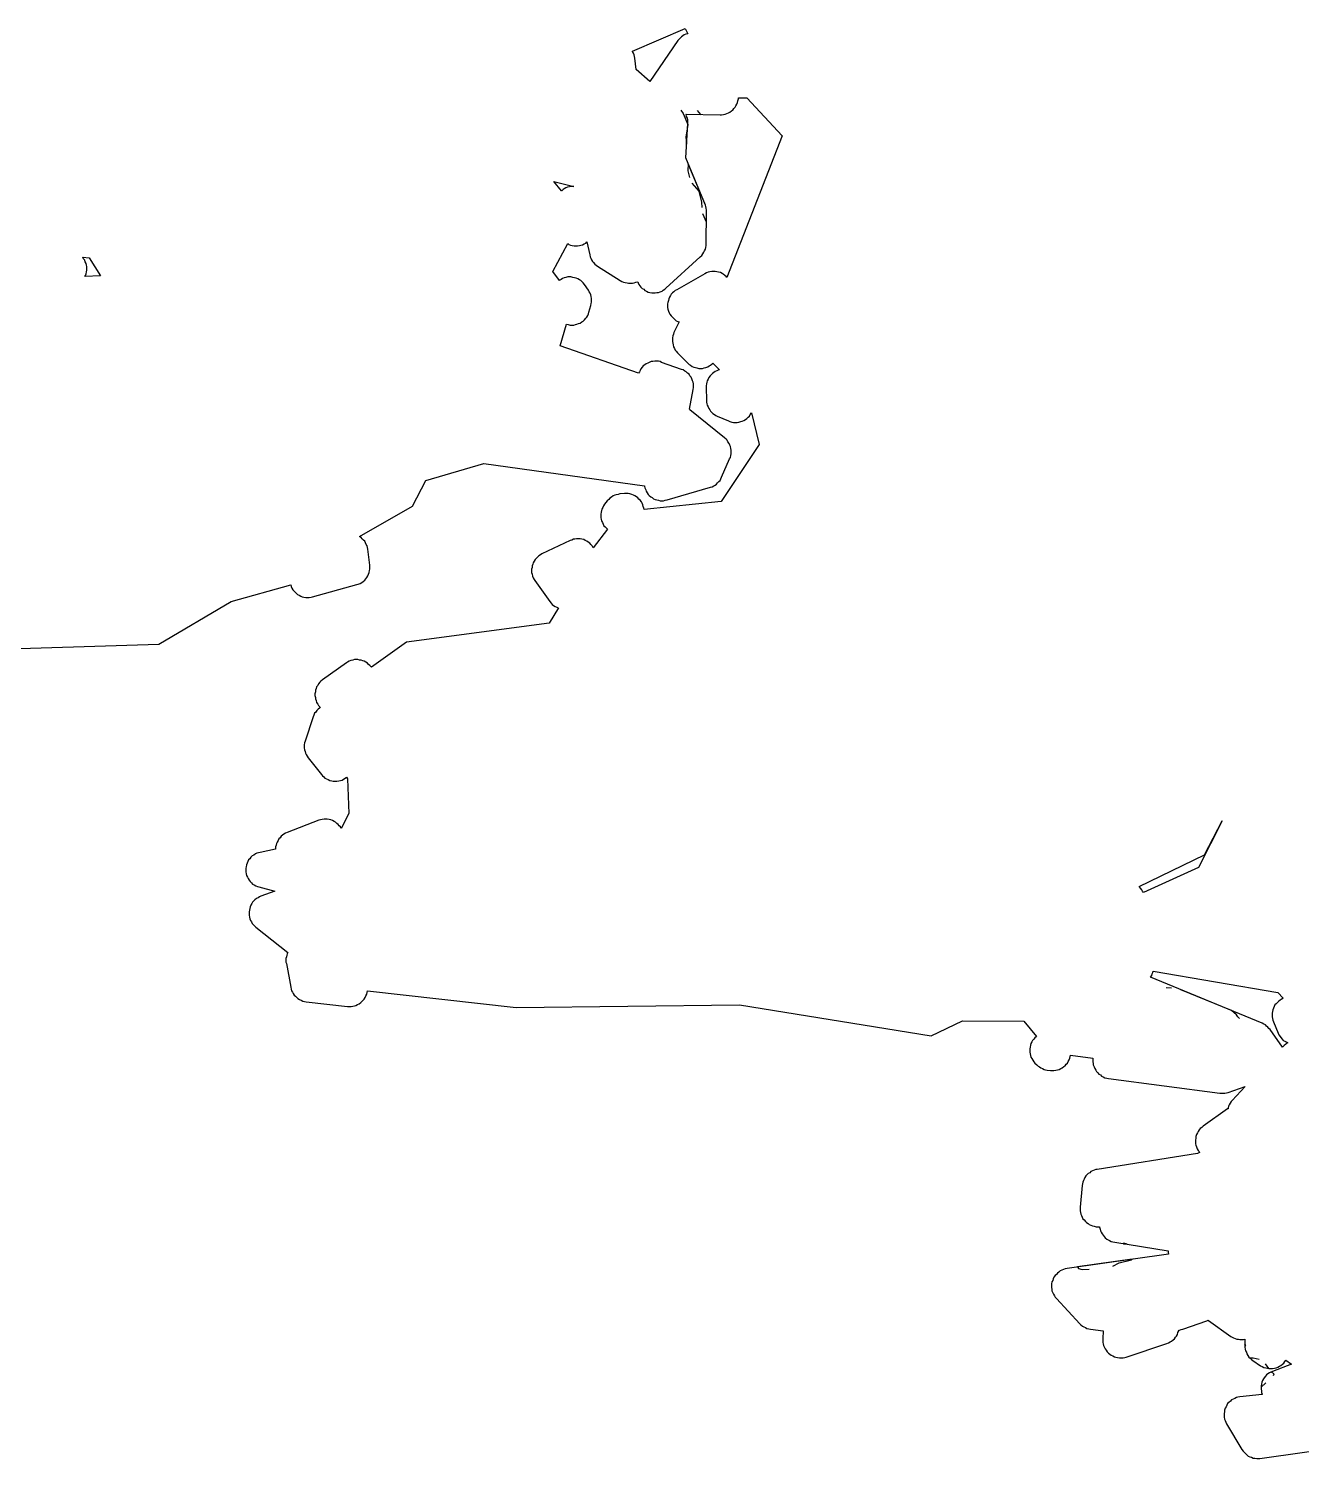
# Model space of a CAD drawing. Header units: metres. Extents: x 0 to 1325, y -1 to 773.
# Drawn here: x 951.89 to 983.9, y 37.6 to 73.58 of the extents above; entities that cross this region are included whole.
import ezdxf

# ---------------------------------------------------------------- set-up
doc = ezdxf.new("R2010")
doc.units = ezdxf.units.M

msp = doc.modelspace()

# ---------------------------------------------------------------- linework, layer by layer
at = {"layer": 'CUT'}
for points in [[(968.46, 73.448), (968.42, 73.438), (968.38, 73.418), (968.34, 73.398), (968.31, 73.368), (968.28, 73.338), (968.25, 73.308), (968.22, 73.278), (967.51, 72.248), (967.17, 72.548), (967.14, 72.838), (967.13, 72.878), (967.12, 72.918), (967.1, 72.958), (967.08, 72.998), (967.08, 73.008), (968.4, 73.578), (968.47, 73.448), (968.46, 73.448)], [(965.6, 69.608), (965.57, 69.608), (965.53, 69.608), (965.49, 69.598), (965.44, 69.588), (965.4, 69.568), (965.36, 69.548), (965.33, 69.528), (965.3, 69.498), (965.29, 69.498), (965.1, 69.728), (965.6, 69.608)], [(953.3, 67.338), (953.32, 67.368), (953.33, 67.408), (953.34, 67.458), (953.35, 67.498), (953.35, 67.538), (953.35, 67.588), (953.34, 67.628), (953.33, 67.668), (953.31, 67.708), (953.3, 67.748), (953.27, 67.788), (953.25, 67.828), (953.41, 67.808), (953.69, 67.358), (953.3, 67.338)], [(981.32, 52.468), (979.93, 51.838), (979.91, 51.868), (979.89, 51.908), (979.86, 51.948), (979.83, 51.978), (979.82, 51.988), (981.47, 52.788), (981.91, 53.638), (981.32, 52.468)], [(983.44, 49.168), (983.4, 49.148), (983.37, 49.128), (983.33, 49.098), (983.3, 49.068), (983.27, 49.038), (983.24, 49.008), (983.22, 48.968), (983.2, 48.928), (983.19, 48.888), (983.18, 48.848), (983.17, 48.798), (983.17, 48.758), (983.17, 48.708), (983.18, 48.668), (983.19, 48.628), (983.2, 48.588), (983.32, 48.298), (983.34, 48.258), (983.37, 48.218), (983.39, 48.188), (983.42, 48.148), (983.45, 48.118), (983.49, 48.098), (983.52, 48.078), (983.56, 48.058), (983.54, 48.048), (983.51, 48.018), (983.47, 47.988), (983.43, 47.948), (983.12, 48.388), (983.09, 48.418), (983.06, 48.448), (983.03, 48.478), (983, 48.508), (982.96, 48.528), (982.92, 48.548), (980.11, 49.708), (980.14, 49.748), (980.15, 49.788), (980.17, 49.828), (980.18, 49.858), (983.31, 49.318), (983.45, 49.178), (983.44, 49.168)]]:
    msp.add_lwpolyline(points, close=True, dxfattribs=at)
msp.add_lwpolyline([(950.58, 57.948), (955.16, 58.088), (956.98, 59.158), (958.48, 59.578), (958.49, 59.538), (958.51, 59.498), (958.53, 59.458), (958.56, 59.428), (958.59, 59.398), (958.62, 59.368), (958.65, 59.338), (958.69, 59.318), (958.73, 59.298), (958.77, 59.278), (958.81, 59.268), (958.86, 59.258), (958.9, 59.258), (958.94, 59.258), (958.99, 59.268), (959.03, 59.278), (960.14, 59.588), (960.18, 59.598), (960.23, 59.618), (960.27, 59.638), (960.3, 59.668), (960.34, 59.698), (960.37, 59.728), (960.39, 59.768), (960.42, 59.808), (960.44, 59.848), (960.45, 59.888), (960.46, 59.938), (960.47, 59.978), (960.47, 60.028), (960.47, 60.078), (960.42, 60.478), (960.41, 60.518), (960.4, 60.558), (960.38, 60.598), (960.36, 60.638), (960.34, 60.678), (960.31, 60.708), (960.28, 60.738), (960.25, 60.768), (960.21, 60.798), (961.54, 61.558), (961.88, 62.208), (963.34, 62.638), (967.38, 62.068), (967.38, 62.058), (967.39, 62.018), (967.41, 61.968), (967.42, 61.938), (967.45, 61.898), (967.47, 61.858), (967.5, 61.828), (967.54, 61.798), (967.57, 61.778), (967.61, 61.748), (967.65, 61.728), (967.69, 61.718), (967.73, 61.708), (967.77, 61.698), (967.82, 61.698), (967.86, 61.698), (967.9, 61.708), (967.95, 61.718), (969.04, 62.038), (969.08, 62.048), (969.12, 62.068), (969.16, 62.088), (969.19, 62.118), (969.22, 62.148), (969.25, 62.178), (969.28, 62.208), (969.3, 62.248), (969.32, 62.288), (969.52, 62.748), (969.54, 62.788), (969.55, 62.838), (969.56, 62.878), (969.56, 62.918), (969.56, 62.968), (969.55, 63.008), (969.54, 63.058), (969.53, 63.098), (969.51, 63.138), (969.48, 63.178), (969.46, 63.218), (969.43, 63.248), (969.39, 63.278), (968.52, 63.988), (968.51, 63.998), (968.6, 64.498), (968.61, 64.548), (968.61, 64.588), (968.61, 64.638), (968.6, 64.678), (968.59, 64.718), (968.57, 64.768), (968.55, 64.808), (968.52, 64.838), (968.5, 64.878), (968.46, 64.908), (968.43, 64.938), (968.39, 64.958), (968.35, 64.988), (968.31, 64.998), (967.81, 65.178), (967.77, 65.198), (967.73, 65.208), (967.68, 65.208), (967.64, 65.208), (967.59, 65.198), (967.55, 65.198), (967.5, 65.178), (967.46, 65.158), (967.42, 65.138), (967.39, 65.118), (967.35, 65.088), (967.32, 65.058), (967.29, 65.018), (967.27, 64.978), (967.25, 64.938), (967.23, 64.908), (965.26, 65.598), (965.42, 66.138), (965.46, 66.128), (965.51, 66.118), (965.55, 66.118), (965.6, 66.118), (965.64, 66.128), (965.68, 66.138), (965.72, 66.158), (965.76, 66.168), (965.8, 66.198), (965.84, 66.218), (965.87, 66.248), (965.9, 66.288), (965.93, 66.318), (965.95, 66.358), (965.97, 66.398), (965.98, 66.438), (966.03, 66.608), (966.04, 66.658), (966.05, 66.698), (966.05, 66.748), (966.05, 66.788), (966.04, 66.838), (966.03, 66.878), (966.01, 66.918), (965.99, 66.958), (965.97, 66.998), (965.87, 67.138), (965.84, 67.178), (965.81, 67.208), (965.78, 67.238), (965.74, 67.258), (965.7, 67.278), (965.66, 67.298), (965.62, 67.308), (965.58, 67.318), (965.53, 67.328), (965.49, 67.328), (965.45, 67.328), (965.4, 67.318), (965.36, 67.308), (965.32, 67.288), (965.28, 67.268), (965.25, 67.248), (965.24, 67.238), (965.07, 67.468), (965.45, 68.168), (965.48, 68.148), (965.52, 68.128), (965.56, 68.118), (965.61, 68.108), (965.65, 68.108), (965.69, 68.108), (965.74, 68.118), (965.78, 68.128), (965.82, 68.138), (965.86, 68.158), (965.9, 68.178), (965.93, 68.208), (966, 67.888), (966.01, 67.838), (966.03, 67.798), (966.05, 67.758), (966.07, 67.718), (966.1, 67.688), (966.13, 67.648), (966.16, 67.628), (966.2, 67.598), (966.77, 67.238), (966.81, 67.218), (966.85, 67.198), (966.89, 67.188), (966.94, 67.178), (966.98, 67.168), (967.03, 67.168), (967.08, 67.168), (967.12, 67.178), (967.16, 67.198), (967.21, 67.208), (967.22, 67.178), (967.24, 67.138), (967.26, 67.108), (967.29, 67.068), (967.32, 67.038), (967.36, 67.018), (967.39, 66.988), (967.43, 66.968), (967.47, 66.948), (967.51, 66.938), (967.56, 66.928), (967.6, 66.928), (967.65, 66.928), (967.69, 66.938), (967.73, 66.938), (967.77, 66.958), (967.82, 66.968), (967.85, 66.998), (967.89, 67.018), (967.92, 67.048), (968.78, 67.838), (968.82, 67.868), (968.85, 67.908), (968.87, 67.948), (968.89, 67.988), (968.91, 68.028), (968.92, 68.068), (968.93, 68.118), (968.93, 68.158), (968.94, 68.958), (968.94, 69.008), (968.93, 69.058), (968.92, 69.098), (968.91, 69.138), (968.42, 70.328), (968.47, 71.188), (968.47, 71.238), (968.47, 71.278), (968.46, 71.328), (968.44, 71.368), (968.43, 71.418), (968.42, 71.428), (969.28, 71.408), (969.32, 71.408), (969.37, 71.418), (969.41, 71.428), (969.45, 71.438), (969.49, 71.458), (969.53, 71.478), (969.57, 71.508), (969.6, 71.528), (969.63, 71.568), (969.66, 71.598), (969.68, 71.638), (969.7, 71.678), (969.72, 71.718), (969.73, 71.758), (969.74, 71.808), (969.74, 71.838), (969.95, 71.838), (970.84, 70.878), (969.45, 67.318), (969.43, 67.338), (969.4, 67.368), (969.36, 67.398), (969.33, 67.418), (969.29, 67.438), (969.24, 67.448), (969.2, 67.458), (969.16, 67.468), (969.11, 67.468), (969.07, 67.468), (969.02, 67.458), (968.98, 67.448), (968.94, 67.428), (968.9, 67.408), (968.19, 67.008), (968.15, 66.988), (968.12, 66.958), (968.08, 66.928), (968.05, 66.898), (968.03, 66.858), (968.01, 66.818), (967.99, 66.778), (967.98, 66.738), (967.97, 66.688), (967.96, 66.648), (967.96, 66.598), (967.96, 66.558), (967.97, 66.518), (967.98, 66.468), (968, 66.428), (968.02, 66.388), (968.05, 66.348), (968.08, 66.318), (968.11, 66.288), (968.14, 66.258), (968.18, 66.228), (968.22, 66.208), (968.25, 66.198), (968.12, 65.928), (968.11, 65.888), (968.09, 65.848), (968.08, 65.798), (968.08, 65.748), (968.08, 65.708), (968.09, 65.658), (968.1, 65.618), (968.11, 65.568), (968.13, 65.528), (968.15, 65.488), (968.18, 65.458), (968.21, 65.418), (968.47, 65.158), (968.5, 65.128), (968.54, 65.108), (968.58, 65.078), (968.62, 65.058), (968.66, 65.048), (968.7, 65.038), (968.75, 65.028), (968.79, 65.028), (968.84, 65.028), (968.88, 65.038), (968.92, 65.048), (968.97, 65.068), (969.01, 65.088), (969.04, 65.108), (969.08, 65.138), (969.1, 65.158), (969.27, 64.988), (969.25, 64.988), (969.2, 64.968), (969.16, 64.948), (969.12, 64.928), (969.09, 64.898), (969.06, 64.868), (969.03, 64.838), (969, 64.798), (968.98, 64.758), (968.96, 64.718), (968.95, 64.678), (968.94, 64.638), (968.93, 64.588), (968.93, 64.548), (968.94, 64.228), (968.94, 64.178), (968.95, 64.138), (968.96, 64.098), (968.98, 64.058), (969, 64.018), (969.02, 63.988), (969.04, 63.948), (969.07, 63.918), (969.1, 63.888), (969.14, 63.868), (969.17, 63.838), (969.21, 63.828), (969.49, 63.708), (969.53, 63.688), (969.58, 63.678), (969.62, 63.668), (969.67, 63.668), (969.71, 63.668), (969.75, 63.678), (969.8, 63.688), (969.84, 63.698), (969.88, 63.718), (969.92, 63.738), (969.95, 63.768), (969.99, 63.798), (970.02, 63.828), (970.04, 63.868), (970.07, 63.908), (970.26, 63.108), (969.31, 61.678), (967.37, 61.478), (967.36, 61.508), (967.35, 61.548), (967.34, 61.598), (967.32, 61.638), (967.3, 61.668), (967.27, 61.708), (967.24, 61.738), (967.21, 61.768), (967.18, 61.798), (967.14, 61.818), (967.1, 61.838), (967.06, 61.858), (967.01, 61.868), (966.97, 61.878), (966.93, 61.878), (966.88, 61.878), (966.76, 61.868), (966.72, 61.858), (966.67, 61.848), (966.63, 61.838), (966.59, 61.818), (966.55, 61.788), (966.51, 61.758), (966.48, 61.728), (966.44, 61.698), (966.37, 61.608), (966.35, 61.568), (966.33, 61.528), (966.31, 61.488), (966.3, 61.448), (966.29, 61.408), (966.28, 61.358), (966.28, 61.318), (966.28, 61.278), (966.29, 61.228), (966.3, 61.188), (966.32, 61.148), (966.34, 61.108), (966.36, 61.068), (966.39, 61.038), (966.42, 61.008), (966.45, 60.978), (966.09, 60.508), (966.08, 60.528), (966.06, 60.558), (966.03, 60.598), (966, 60.628), (965.96, 60.658), (965.93, 60.678), (965.89, 60.698), (965.85, 60.718), (965.8, 60.728), (965.76, 60.738), (965.72, 60.738), (965.67, 60.738), (965.63, 60.728), (965.59, 60.728), (965.55, 60.708), (965.51, 60.698), (964.8, 60.358), (964.76, 60.338), (964.72, 60.308), (964.69, 60.278), (964.66, 60.248), (964.63, 60.218), (964.6, 60.178), (964.58, 60.138), (964.57, 60.098), (964.55, 60.058), (964.55, 60.018), (964.54, 59.978), (964.54, 59.928), (964.54, 59.888), (964.55, 59.848), (964.56, 59.798), (964.58, 59.758), (964.6, 59.718), (964.62, 59.688), (965, 59.158), (965.03, 59.118), (965.06, 59.088), (965.09, 59.058), (965.13, 59.038), (965.17, 59.018), (965.21, 58.998), (965.22, 58.998), (964.98, 58.618), (961.39, 58.138), (960.51, 57.508), (960.5, 57.518), (960.47, 57.548), (960.44, 57.578), (960.41, 57.608), (960.37, 57.638), (960.33, 57.658), (960.29, 57.668), (960.25, 57.688), (960.21, 57.688), (960.17, 57.698), (960.12, 57.698), (960.08, 57.698), (960.04, 57.688), (959.99, 57.678), (959.95, 57.658), (959.91, 57.638), (959.88, 57.618), (959.28, 57.188), (959.24, 57.158), (959.21, 57.128), (959.18, 57.088), (959.16, 57.048), (959.13, 57.018), (959.12, 56.968), (959.1, 56.928), (959.1, 56.888), (959.09, 56.838), (959.09, 56.798), (959.1, 56.748), (959.1, 56.708), (959.12, 56.668), (959.13, 56.618), (959.16, 56.578), (959.18, 56.548), (959.21, 56.508), (959.22, 56.498), (959.2, 56.478), (959.17, 56.448), (959.14, 56.418), (959.11, 56.378), (959.08, 56.348), (959.06, 56.298), (959.04, 56.258), (958.84, 55.648), (958.83, 55.608), (958.82, 55.558), (958.82, 55.518), (958.82, 55.478), (958.83, 55.428), (958.84, 55.388), (958.85, 55.348), (958.87, 55.308), (958.89, 55.268), (958.92, 55.228), (959.25, 54.808), (959.28, 54.778), (959.31, 54.748), (959.34, 54.718), (959.38, 54.698), (959.42, 54.678), (959.46, 54.658), (959.51, 54.648), (959.55, 54.638), (959.6, 54.638), (959.64, 54.638), (959.69, 54.648), (959.73, 54.658), (959.77, 54.668), (959.81, 54.688), (959.85, 54.718), (959.88, 54.738), (959.91, 54.698), (959.94, 53.828), (959.75, 53.448), (959.73, 53.488), (959.7, 53.518), (959.67, 53.548), (959.64, 53.578), (959.61, 53.608), (959.57, 53.628), (959.53, 53.648), (959.49, 53.668), (959.45, 53.678), (959.4, 53.688), (959.36, 53.688), (959.32, 53.688), (959.27, 53.678), (959.23, 53.668), (959.19, 53.658), (958.39, 53.348), (958.35, 53.328), (958.31, 53.308), (958.27, 53.278), (958.24, 53.258), (958.21, 53.218), (958.18, 53.188), (958.16, 53.148), (958.14, 53.108), (958.12, 53.068), (958.11, 53.028), (958.1, 52.988), (958.1, 52.938), (958.1, 52.928), (957.71, 52.848), (957.67, 52.838), (957.63, 52.828), (957.59, 52.808), (957.55, 52.778), (957.51, 52.758), (957.48, 52.728), (957.45, 52.688), (957.42, 52.658), (957.4, 52.618), (957.38, 52.578), (957.37, 52.538), (957.36, 52.488), (957.35, 52.448), (957.35, 52.398), (957.35, 52.358), (957.36, 52.308), (957.37, 52.268), (957.39, 52.228), (957.41, 52.188), (957.43, 52.148), (957.46, 52.118), (957.49, 52.078), (957.52, 52.048), (957.56, 52.028), (957.6, 52.008), (957.64, 51.988), (957.68, 51.978), (958.08, 51.868), (957.73, 51.748), (957.69, 51.728), (957.66, 51.708), (957.62, 51.688), (957.58, 51.658), (957.55, 51.628), (957.52, 51.598), (957.5, 51.558), (957.48, 51.518), (957.46, 51.478), (957.45, 51.438), (957.44, 51.398), (957.43, 51.348), (957.43, 51.308), (957.43, 51.268), (957.44, 51.218), (957.45, 51.178), (957.47, 51.138), (957.49, 51.098), (957.51, 51.058), (957.54, 51.028), (957.57, 50.998), (957.6, 50.968), (958.41, 50.328), (958.39, 50.298), (958.38, 50.258), (958.37, 50.218), (958.36, 50.178), (958.36, 50.128), (958.36, 50.088), (958.37, 50.048), (958.48, 49.458), (958.49, 49.408), (958.5, 49.368), (958.52, 49.328), (958.54, 49.298), (958.57, 49.258), (958.6, 49.228), (958.63, 49.198), (958.66, 49.168), (958.7, 49.148), (958.74, 49.128), (958.78, 49.108), (958.83, 49.098), (958.87, 49.088), (959.91, 48.968), (959.95, 48.968), (960, 48.968), (960.04, 48.978), (960.08, 48.988), (960.12, 48.998), (960.16, 49.018), (960.2, 49.038), (960.24, 49.068), (960.27, 49.098), (960.3, 49.128), (960.33, 49.158), (960.35, 49.198), (960.37, 49.238), (960.39, 49.278), (960.4, 49.318), (960.41, 49.368), (964.15, 48.948), (969.77, 49.008), (974.59, 48.228), (975.38, 48.608), (976.92, 48.598), (977.24, 48.218), (977.23, 48.208), (977.2, 48.178), (977.17, 48.148), (977.14, 48.118), (977.12, 48.078), (977.1, 48.038), (977.09, 47.998), (977.08, 47.948), (977.07, 47.908), (977.07, 47.868), (977.07, 47.818), (977.08, 47.778), (977.09, 47.738), (977.1, 47.698), (977.12, 47.658), (977.15, 47.618), (977.17, 47.578), (977.2, 47.548), (977.25, 47.498), (977.28, 47.468), (977.32, 47.448), (977.35, 47.428), (977.39, 47.408), (977.43, 47.388), (977.47, 47.378), (977.51, 47.368), (977.59, 47.358), (977.64, 47.358), (977.68, 47.358), (977.73, 47.368), (977.77, 47.378), (977.81, 47.388), (977.85, 47.408), (977.89, 47.428), (977.93, 47.458), (977.96, 47.478), (977.99, 47.518), (978.02, 47.548), (978.04, 47.588), (978.06, 47.628), (978.08, 47.668), (978.09, 47.708), (978.1, 47.748), (978.66, 47.668), (978.66, 47.628), (978.66, 47.578), (978.67, 47.538), (978.67, 47.498), (978.69, 47.448), (978.71, 47.408), (978.73, 47.368), (978.75, 47.338), (978.78, 47.298), (978.81, 47.268), (978.85, 47.248), (978.88, 47.218), (978.92, 47.198), (978.96, 47.178), (979.01, 47.168), (979.05, 47.158), (981.85, 46.788), (981.89, 46.788), (981.93, 46.788), (981.98, 46.788), (982.02, 46.798), (982.06, 46.808), (982.49, 46.958), (982.16, 46.608), (982.14, 46.578), (982.11, 46.538), (982.09, 46.498), (982.07, 46.458), (982.06, 46.418), (982.06, 46.398), (982.05, 46.398), (981.43, 45.958), (981.4, 45.928), (981.36, 45.898), (981.33, 45.868), (981.31, 45.828), (981.29, 45.788), (981.27, 45.748), (981.25, 45.698), (981.25, 45.658), (981.24, 45.608), (981.24, 45.568), (981.24, 45.518), (981.25, 45.478), (981.27, 45.438), (981.28, 45.388), (981.31, 45.348), (981.33, 45.318), (981.34, 45.298), (981.29, 45.268), (978.77, 44.868), (978.73, 44.868), (978.69, 44.848), (978.65, 44.838), (978.61, 44.818), (978.58, 44.788), (978.54, 44.768), (978.51, 44.738), (978.48, 44.708), (978.46, 44.668), (978.44, 44.628), (978.42, 44.588), (978.41, 44.548), (978.4, 44.508), (978.39, 44.468), (978.34, 43.918), (978.34, 43.878), (978.34, 43.828), (978.35, 43.788), (978.36, 43.748), (978.37, 43.708), (978.39, 43.668), (978.41, 43.628), (978.44, 43.598), (978.47, 43.558), (978.5, 43.538), (978.54, 43.508), (978.57, 43.488), (978.61, 43.468), (978.65, 43.448), (978.69, 43.438), (978.74, 43.428), (978.78, 43.428), (978.82, 43.428), (978.83, 43.428), (978.83, 43.418), (978.84, 43.368), (978.85, 43.328), (978.87, 43.288), (978.89, 43.248), (978.92, 43.218), (978.94, 43.178), (978.97, 43.148), (979.01, 43.118), (979.04, 43.098), (979.08, 43.078), (979.12, 43.058), (979.16, 43.048), (979.21, 43.038), (980.55, 42.818), (980.55, 42.778), (980.56, 42.738), (978.01, 42.378), (977.96, 42.368), (977.92, 42.348), (977.88, 42.338), (977.84, 42.318), (977.8, 42.288), (977.77, 42.258), (977.74, 42.228), (977.71, 42.198), (977.68, 42.158), (977.66, 42.118), (977.65, 42.078), (977.63, 42.038), (977.62, 41.988), (977.62, 41.948), (977.62, 41.898), (977.63, 41.858), (977.63, 41.818), (977.65, 41.768), (977.67, 41.728), (977.69, 41.688), (977.71, 41.658), (977.74, 41.618), (978.33, 40.988), (978.36, 40.958), (978.4, 40.928), (978.43, 40.908), (978.47, 40.888), (978.51, 40.868), (978.56, 40.858), (978.6, 40.848), (978.92, 40.808), (978.91, 40.608), (978.91, 40.558), (978.91, 40.518), (978.92, 40.478), (978.93, 40.438), (978.95, 40.388), (978.97, 40.358), (978.99, 40.318), (979.02, 40.278), (979.05, 40.248), (979.09, 40.218), (979.12, 40.198), (979.16, 40.178), (979.2, 40.158), (979.24, 40.148), (979.28, 40.138), (979.33, 40.128), (979.37, 40.128), (979.42, 40.128), (979.46, 40.138), (979.5, 40.148), (980.52, 40.488), (980.56, 40.508), (980.6, 40.528), (980.64, 40.548), (980.68, 40.578), (980.71, 40.608), (980.74, 40.648), (980.76, 40.678), (980.79, 40.718), (980.8, 40.768), (980.82, 40.808), (980.82, 40.828), (980.84, 40.828), (980.88, 40.838), (980.92, 40.848), (981.53, 41.058), (981.56, 41.078), (981.57, 41.068), (982.13, 40.668), (982.16, 40.648), (982.2, 40.628), (982.24, 40.618), (982.28, 40.598), (982.32, 40.598), (982.36, 40.588), (982.41, 40.588), (982.45, 40.588), (982.48, 40.598), (982.48, 40.438), (982.48, 40.398), (982.49, 40.348), (982.5, 40.308), (982.52, 40.268), (982.53, 40.228), (982.56, 40.188), (982.58, 40.148), (982.62, 40.118), (982.65, 40.088), (982.68, 40.058), (982.88, 39.928), (982.92, 39.908), (982.96, 39.888), (983.01, 39.878), (983.05, 39.868), (983.09, 39.858), (983.14, 39.858), (983.18, 39.858), (983.23, 39.868), (983.27, 39.878), (983.31, 39.898), (983.35, 39.918), (983.39, 39.938), (983.43, 39.968), (983.46, 39.998), (983.49, 40.038), (983.51, 40.068), (983.66, 39.968), (983.18, 39.788), (983.14, 39.768), (983.1, 39.748), (983.06, 39.728), (983.03, 39.698), (983, 39.668), (982.97, 39.628), (982.95, 39.598), (982.93, 39.558), (982.91, 39.518), (982.9, 39.468), (982.89, 39.428), (982.89, 39.388), (982.89, 39.338), (982.9, 39.298), (982.9, 39.258), (982.92, 39.218), (982.92, 39.208), (982.36, 39.148), (982.31, 39.138), (982.27, 39.128), (982.23, 39.108), (982.19, 39.088), (982.15, 39.068), (982.12, 39.038), (982.08, 39.008), (982.05, 38.978), (982.03, 38.938), (982.01, 38.898), (981.99, 38.858), (981.97, 38.808), (981.97, 38.768), (981.96, 38.728), (981.96, 38.678), (981.96, 38.638), (981.97, 38.588), (981.99, 38.548), (982, 38.508), (982.02, 38.468), (982.41, 37.818), (982.44, 37.778), (982.47, 37.748), (982.5, 37.718), (982.53, 37.688), (982.57, 37.658), (982.61, 37.638), (982.65, 37.628), (982.69, 37.608), (982.73, 37.608), (982.78, 37.598), (982.82, 37.598), (982.86, 37.598), (986.17, 38.068)], dxfattribs=at)
at = {"layer": 'SCORE'}
for points in [[(968.29, 71.528), (968.35, 71.438), (968.47, 71.168), (968.47, 71.188), (968.47, 71.238), (968.47, 71.278)], [(968.47, 71.278), (968.46, 71.328), (968.44, 71.368), (968.43, 71.418), (968.42, 71.428), (968.8, 71.418), (968.71, 71.518)], [(968.42, 70.858), (968.44, 70.668), (968.47, 71.158), (968.42, 70.858)], [(968.94, 68.718), (968.94, 68.958), (968.94, 69.008), (968.93, 69.058), (968.92, 69.098), (968.91, 69.138), (968.48, 70.178), (968.47, 69.998), (968.51, 69.828)], [(968.57, 69.688), (968.75, 69.488), (968.81, 69.208), (968.82, 69.078)], [(968.84, 68.928), (968.93, 68.718), (968.94, 68.718)], [(980.64, 49.428), (980.5, 49.438)], [(982.35, 48.668), (982.31, 48.708), (982.27, 48.758), (982.15, 48.868), (980.87, 49.388)], [(979.44, 43.018), (979.43, 42.998), (979.52, 42.988), (979.44, 43.018)], [(979.65, 42.608), (978.27, 42.418), (978.3, 42.378), (978.39, 42.348), (978.57, 42.358)], [(979.16, 42.438), (979.32, 42.518), (979.63, 42.598), (979.65, 42.608)], [(982.48, 40.478), (982.48, 40.438), (982.51, 40.438), (982.48, 40.478)], [(982.84, 40.088), (982.69, 40.118), (982.62, 40.118), (982.65, 40.088), (982.68, 40.058), (982.88, 39.928)], [(982.88, 39.928), (982.92, 39.908), (982.96, 39.888), (983.01, 39.878), (983.05, 39.868), (983.09, 39.858), (983, 39.978)], [(983, 39.668), (982.97, 39.628), (982.95, 39.598), (982.93, 39.558), (982.91, 39.518), (982.9, 39.468), (982.89, 39.428), (982.89, 39.388), (983.01, 39.498)], [(983.2, 39.688), (983.22, 39.728), (983.16, 39.758), (983.15, 39.768), (983.14, 39.768), (983.1, 39.748), (983.06, 39.728), (983.03, 39.698), (983, 39.668)]]:
    msp.add_lwpolyline(points, dxfattribs=at)

doc.saveas('drawing.dxf')
